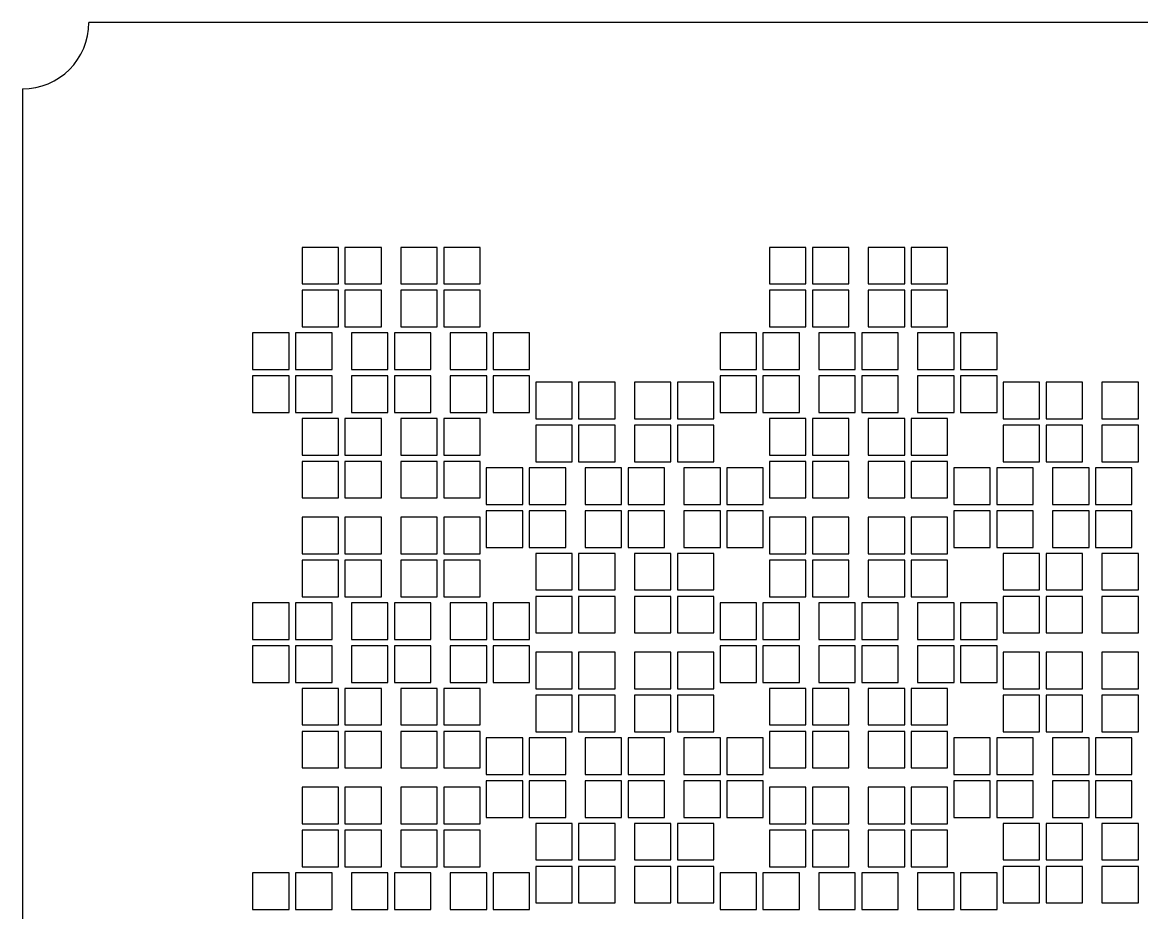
# Model space of a CAD drawing. Header units: millimetres. Extents: x -49 to 54, y -38 to 38.
# Drawn here: x -49.4 to -23.34, y 17.28 to 38 of the extents above; entities that cross this region are included whole.
import ezdxf

# ---------------------------------------------------------------- set-up
doc = ezdxf.new("R2010")
doc.units = ezdxf.units.MM

msp = doc.modelspace()

# ---------------------------------------------------------------- linework, layer by layer
for points in [[(52.85, 38), (-47.85, 38)], [(-49.4, 36.45), (-49.4, -36.45)]]:
    msp.add_lwpolyline(points)
for points in [[(-42.8889, 31.9145), (-42.0389, 31.9145), (-42.0389, 32.7645), (-42.8889, 32.7645), (-42.8889, 31.9145)], [(-41.8889, 31.9145), (-41.0389, 31.9145), (-41.0389, 32.7645), (-41.8889, 32.7645), (-41.8889, 31.9145)], [(-40.5889, 31.9145), (-39.7389, 31.9145), (-39.7389, 32.7645), (-40.5889, 32.7645), (-40.5889, 31.9145)], [(-39.5889, 31.9145), (-38.7389, 31.9145), (-38.7389, 32.7645), (-39.5889, 32.7645), (-39.5889, 31.9145)], [(-32.0052, 31.9145), (-31.1552, 31.9145), (-31.1552, 32.7645), (-32.0052, 32.7645), (-32.0052, 31.9145)], [(-31.0052, 31.9145), (-30.1552, 31.9145), (-30.1552, 32.7645), (-31.0052, 32.7645), (-31.0052, 31.9145)], [(-29.7052, 31.9145), (-28.8552, 31.9145), (-28.8552, 32.7645), (-29.7052, 32.7645), (-29.7052, 31.9145)], [(-28.7052, 31.9145), (-27.8552, 31.9145), (-27.8552, 32.7645), (-28.7052, 32.7645), (-28.7052, 31.9145)], [(-42.8889, 30.9145), (-42.0389, 30.9145), (-42.0389, 31.7645), (-42.8889, 31.7645), (-42.8889, 30.9145)], [(-41.8889, 30.9145), (-41.0389, 30.9145), (-41.0389, 31.7645), (-41.8889, 31.7645), (-41.8889, 30.9145)], [(-40.5889, 30.9145), (-39.7389, 30.9145), (-39.7389, 31.7645), (-40.5889, 31.7645), (-40.5889, 30.9145)], [(-39.5889, 30.9145), (-38.7389, 30.9145), (-38.7389, 31.7645), (-39.5889, 31.7645), (-39.5889, 30.9145)], [(-32.0052, 30.9145), (-31.1552, 30.9145), (-31.1552, 31.7645), (-32.0052, 31.7645), (-32.0052, 30.9145)], [(-31.0052, 30.9145), (-30.1552, 30.9145), (-30.1552, 31.7645), (-31.0052, 31.7645), (-31.0052, 30.9145)], [(-29.7052, 30.9145), (-28.8552, 30.9145), (-28.8552, 31.7645), (-29.7052, 31.7645), (-29.7052, 30.9145)], [(-28.7052, 30.9145), (-27.8552, 30.9145), (-27.8552, 31.7645), (-28.7052, 31.7645), (-28.7052, 30.9145)], [(-44.0389, 29.9227), (-43.1889, 29.9227), (-43.1889, 30.7727), (-44.0389, 30.7727), (-44.0389, 29.9227)], [(-43.0389, 29.9227), (-42.1889, 29.9227), (-42.1889, 30.7727), (-43.0389, 30.7727), (-43.0389, 29.9227)], [(-41.7389, 29.9227), (-40.8889, 29.9227), (-40.8889, 30.7727), (-41.7389, 30.7727), (-41.7389, 29.9227)], [(-40.7389, 29.9227), (-39.8889, 29.9227), (-39.8889, 30.7727), (-40.7389, 30.7727), (-40.7389, 29.9227)], [(-39.4389, 29.9227), (-38.5889, 29.9227), (-38.5889, 30.7727), (-39.4389, 30.7727), (-39.4389, 29.9227)], [(-38.4389, 29.9227), (-37.5889, 29.9227), (-37.5889, 30.7727), (-38.4389, 30.7727), (-38.4389, 29.9227)], [(-33.1552, 29.9227), (-32.3052, 29.9227), (-32.3052, 30.7727), (-33.1552, 30.7727), (-33.1552, 29.9227)], [(-32.1552, 29.9227), (-31.3052, 29.9227), (-31.3052, 30.7727), (-32.1552, 30.7727), (-32.1552, 29.9227)], [(-30.8552, 29.9227), (-30.0052, 29.9227), (-30.0052, 30.7727), (-30.8552, 30.7727), (-30.8552, 29.9227)], [(-29.8552, 29.9227), (-29.0052, 29.9227), (-29.0052, 30.7727), (-29.8552, 30.7727), (-29.8552, 29.9227)], [(-28.5552, 29.9227), (-27.7052, 29.9227), (-27.7052, 30.7727), (-28.5552, 30.7727), (-28.5552, 29.9227)], [(-27.5552, 29.9227), (-26.7052, 29.9227), (-26.7052, 30.7727), (-27.5552, 30.7727), (-27.5552, 29.9227)], [(-44.0389, 28.9227), (-43.1889, 28.9227), (-43.1889, 29.7727), (-44.0389, 29.7727), (-44.0389, 28.9227)], [(-43.0389, 28.9227), (-42.1889, 28.9227), (-42.1889, 29.7727), (-43.0389, 29.7727), (-43.0389, 28.9227)], [(-41.7389, 28.9227), (-40.8889, 28.9227), (-40.8889, 29.7727), (-41.7389, 29.7727), (-41.7389, 28.9227)], [(-40.7389, 28.9227), (-39.8889, 28.9227), (-39.8889, 29.7727), (-40.7389, 29.7727), (-40.7389, 28.9227)], [(-39.4389, 28.9227), (-38.5889, 28.9227), (-38.5889, 29.7727), (-39.4389, 29.7727), (-39.4389, 28.9227)], [(-38.4389, 28.9227), (-37.5889, 28.9227), (-37.5889, 29.7727), (-38.4389, 29.7727), (-38.4389, 28.9227)], [(-33.1552, 28.9227), (-32.3052, 28.9227), (-32.3052, 29.7727), (-33.1552, 29.7727), (-33.1552, 28.9227)], [(-32.1552, 28.9227), (-31.3052, 28.9227), (-31.3052, 29.7727), (-32.1552, 29.7727), (-32.1552, 28.9227)], [(-30.8552, 28.9227), (-30.0052, 28.9227), (-30.0052, 29.7727), (-30.8552, 29.7727), (-30.8552, 28.9227)], [(-29.8552, 28.9227), (-29.0052, 28.9227), (-29.0052, 29.7727), (-29.8552, 29.7727), (-29.8552, 28.9227)], [(-28.5552, 28.9227), (-27.7052, 28.9227), (-27.7052, 29.7727), (-28.5552, 29.7727), (-28.5552, 28.9227)], [(-27.5552, 28.9227), (-26.7052, 28.9227), (-26.7052, 29.7727), (-27.5552, 29.7727), (-27.5552, 28.9227)], [(-37.4471, 28.7727), (-36.5971, 28.7727), (-36.5971, 29.6227), (-37.4471, 29.6227), (-37.4471, 28.7727)], [(-36.4471, 28.7727), (-35.5971, 28.7727), (-35.5971, 29.6227), (-36.4471, 29.6227), (-36.4471, 28.7727)], [(-35.1471, 28.7727), (-34.2971, 28.7727), (-34.2971, 29.6227), (-35.1471, 29.6227), (-35.1471, 28.7727)], [(-34.1471, 28.7727), (-33.2971, 28.7727), (-33.2971, 29.6227), (-34.1471, 29.6227), (-34.1471, 28.7727)], [(-26.5634, 28.7727), (-25.7134, 28.7727), (-25.7134, 29.6227), (-26.5634, 29.6227), (-26.5634, 28.7727)], [(-25.5634, 28.7727), (-24.7134, 28.7727), (-24.7134, 29.6227), (-25.5634, 29.6227), (-25.5634, 28.7727)], [(-24.2634, 28.7727), (-23.4134, 28.7727), (-23.4134, 29.6227), (-24.2634, 29.6227), (-24.2634, 28.7727)], [(-42.8889, 27.9308), (-42.0389, 27.9308), (-42.0389, 28.7808), (-42.8889, 28.7808), (-42.8889, 27.9308)], [(-41.8889, 27.9308), (-41.0389, 27.9308), (-41.0389, 28.7808), (-41.8889, 28.7808), (-41.8889, 27.9308)], [(-40.5889, 27.9308), (-39.7389, 27.9308), (-39.7389, 28.7808), (-40.5889, 28.7808), (-40.5889, 27.9308)], [(-39.5889, 27.9308), (-38.7389, 27.9308), (-38.7389, 28.7808), (-39.5889, 28.7808), (-39.5889, 27.9308)], [(-32.0052, 27.9308), (-31.1552, 27.9308), (-31.1552, 28.7808), (-32.0052, 28.7808), (-32.0052, 27.9308)], [(-31.0052, 27.9308), (-30.1552, 27.9308), (-30.1552, 28.7808), (-31.0052, 28.7808), (-31.0052, 27.9308)], [(-29.7052, 27.9308), (-28.8552, 27.9308), (-28.8552, 28.7808), (-29.7052, 28.7808), (-29.7052, 27.9308)], [(-28.7052, 27.9308), (-27.8552, 27.9308), (-27.8552, 28.7808), (-28.7052, 28.7808), (-28.7052, 27.9308)], [(-37.4471, 27.7727), (-36.5971, 27.7727), (-36.5971, 28.6227), (-37.4471, 28.6227), (-37.4471, 27.7727)], [(-36.4471, 27.7727), (-35.5971, 27.7727), (-35.5971, 28.6227), (-36.4471, 28.6227), (-36.4471, 27.7727)], [(-35.1471, 27.7727), (-34.2971, 27.7727), (-34.2971, 28.6227), (-35.1471, 28.6227), (-35.1471, 27.7727)], [(-34.1471, 27.7727), (-33.2971, 27.7727), (-33.2971, 28.6227), (-34.1471, 28.6227), (-34.1471, 27.7727)], [(-26.5634, 27.7727), (-25.7134, 27.7727), (-25.7134, 28.6227), (-26.5634, 28.6227), (-26.5634, 27.7727)], [(-25.5634, 27.7727), (-24.7134, 27.7727), (-24.7134, 28.6227), (-25.5634, 28.6227), (-25.5634, 27.7727)], [(-24.2634, 27.7727), (-23.4134, 27.7727), (-23.4134, 28.6227), (-24.2634, 28.6227), (-24.2634, 27.7727)], [(-42.8889, 26.9308), (-42.0389, 26.9308), (-42.0389, 27.7808), (-42.8889, 27.7808), (-42.8889, 26.9308)], [(-41.8889, 26.9308), (-41.0389, 26.9308), (-41.0389, 27.7808), (-41.8889, 27.7808), (-41.8889, 26.9308)], [(-40.5889, 26.9308), (-39.7389, 26.9308), (-39.7389, 27.7808), (-40.5889, 27.7808), (-40.5889, 26.9308)], [(-39.5889, 26.9308), (-38.7389, 26.9308), (-38.7389, 27.7808), (-39.5889, 27.7808), (-39.5889, 26.9308)], [(-38.5971, 26.7808), (-37.7471, 26.7808), (-37.7471, 27.6308), (-38.5971, 27.6308), (-38.5971, 26.7808)], [(-37.5971, 26.7808), (-36.7471, 26.7808), (-36.7471, 27.6308), (-37.5971, 27.6308), (-37.5971, 26.7808)], [(-36.2971, 26.7808), (-35.4471, 26.7808), (-35.4471, 27.6308), (-36.2971, 27.6308), (-36.2971, 26.7808)], [(-35.2971, 26.7808), (-34.4471, 26.7808), (-34.4471, 27.6308), (-35.2971, 27.6308), (-35.2971, 26.7808)], [(-33.9971, 26.7808), (-33.1471, 26.7808), (-33.1471, 27.6308), (-33.9971, 27.6308), (-33.9971, 26.7808)], [(-32.9971, 26.7808), (-32.1471, 26.7808), (-32.1471, 27.6308), (-32.9971, 27.6308), (-32.9971, 26.7808)], [(-32.0052, 26.9308), (-31.1552, 26.9308), (-31.1552, 27.7808), (-32.0052, 27.7808), (-32.0052, 26.9308)], [(-31.0052, 26.9308), (-30.1552, 26.9308), (-30.1552, 27.7808), (-31.0052, 27.7808), (-31.0052, 26.9308)], [(-29.7052, 26.9308), (-28.8552, 26.9308), (-28.8552, 27.7808), (-29.7052, 27.7808), (-29.7052, 26.9308)], [(-28.7052, 26.9308), (-27.8552, 26.9308), (-27.8552, 27.7808), (-28.7052, 27.7808), (-28.7052, 26.9308)], [(-27.7134, 26.7808), (-26.8634, 26.7808), (-26.8634, 27.6308), (-27.7134, 27.6308), (-27.7134, 26.7808)], [(-26.7134, 26.7808), (-25.8634, 26.7808), (-25.8634, 27.6308), (-26.7134, 27.6308), (-26.7134, 26.7808)], [(-25.4134, 26.7808), (-24.5634, 26.7808), (-24.5634, 27.6308), (-25.4134, 27.6308), (-25.4134, 26.7808)], [(-24.4134, 26.7808), (-23.5634, 26.7808), (-23.5634, 27.6308), (-24.4134, 27.6308), (-24.4134, 26.7808)], [(-38.5971, 25.7808), (-37.7471, 25.7808), (-37.7471, 26.6308), (-38.5971, 26.6308), (-38.5971, 25.7808)], [(-37.5971, 25.7808), (-36.7471, 25.7808), (-36.7471, 26.6308), (-37.5971, 26.6308), (-37.5971, 25.7808)], [(-36.2971, 25.7808), (-35.4471, 25.7808), (-35.4471, 26.6308), (-36.2971, 26.6308), (-36.2971, 25.7808)], [(-35.2971, 25.7808), (-34.4471, 25.7808), (-34.4471, 26.6308), (-35.2971, 26.6308), (-35.2971, 25.7808)], [(-33.9971, 25.7808), (-33.1471, 25.7808), (-33.1471, 26.6308), (-33.9971, 26.6308), (-33.9971, 25.7808)], [(-32.9971, 25.7808), (-32.1471, 25.7808), (-32.1471, 26.6308), (-32.9971, 26.6308), (-32.9971, 25.7808)], [(-27.7134, 25.7808), (-26.8634, 25.7808), (-26.8634, 26.6308), (-27.7134, 26.6308), (-27.7134, 25.7808)], [(-26.7134, 25.7808), (-25.8634, 25.7808), (-25.8634, 26.6308), (-26.7134, 26.6308), (-26.7134, 25.7808)], [(-25.4134, 25.7808), (-24.5634, 25.7808), (-24.5634, 26.6308), (-25.4134, 26.6308), (-25.4134, 25.7808)], [(-24.4134, 25.7808), (-23.5634, 25.7808), (-23.5634, 26.6308), (-24.4134, 26.6308), (-24.4134, 25.7808)], [(-42.8889, 25.6308), (-42.0389, 25.6308), (-42.0389, 26.4808), (-42.8889, 26.4808), (-42.8889, 25.6308)], [(-41.8889, 25.6308), (-41.0389, 25.6308), (-41.0389, 26.4808), (-41.8889, 26.4808), (-41.8889, 25.6308)], [(-40.5889, 25.6308), (-39.7389, 25.6308), (-39.7389, 26.4808), (-40.5889, 26.4808), (-40.5889, 25.6308)], [(-39.5889, 25.6308), (-38.7389, 25.6308), (-38.7389, 26.4808), (-39.5889, 26.4808), (-39.5889, 25.6308)], [(-32.0052, 25.6308), (-31.1552, 25.6308), (-31.1552, 26.4808), (-32.0052, 26.4808), (-32.0052, 25.6308)], [(-31.0052, 25.6308), (-30.1552, 25.6308), (-30.1552, 26.4808), (-31.0052, 26.4808), (-31.0052, 25.6308)], [(-29.7052, 25.6308), (-28.8552, 25.6308), (-28.8552, 26.4808), (-29.7052, 26.4808), (-29.7052, 25.6308)], [(-28.7052, 25.6308), (-27.8552, 25.6308), (-27.8552, 26.4808), (-28.7052, 26.4808), (-28.7052, 25.6308)], [(-37.4471, 24.7889), (-36.5971, 24.7889), (-36.5971, 25.6389), (-37.4471, 25.6389), (-37.4471, 24.7889)], [(-36.4471, 24.7889), (-35.5971, 24.7889), (-35.5971, 25.6389), (-36.4471, 25.6389), (-36.4471, 24.7889)], [(-35.1471, 24.7889), (-34.2971, 24.7889), (-34.2971, 25.6389), (-35.1471, 25.6389), (-35.1471, 24.7889)], [(-34.1471, 24.7889), (-33.2971, 24.7889), (-33.2971, 25.6389), (-34.1471, 25.6389), (-34.1471, 24.7889)], [(-26.5634, 24.7889), (-25.7134, 24.7889), (-25.7134, 25.6389), (-26.5634, 25.6389), (-26.5634, 24.7889)], [(-25.5634, 24.7889), (-24.7134, 24.7889), (-24.7134, 25.6389), (-25.5634, 25.6389), (-25.5634, 24.7889)], [(-24.2634, 24.7889), (-23.4134, 24.7889), (-23.4134, 25.6389), (-24.2634, 25.6389), (-24.2634, 24.7889)], [(-42.8889, 24.6308), (-42.0389, 24.6308), (-42.0389, 25.4808), (-42.8889, 25.4808), (-42.8889, 24.6308)], [(-41.8889, 24.6308), (-41.0389, 24.6308), (-41.0389, 25.4808), (-41.8889, 25.4808), (-41.8889, 24.6308)], [(-40.5889, 24.6308), (-39.7389, 24.6308), (-39.7389, 25.4808), (-40.5889, 25.4808), (-40.5889, 24.6308)], [(-39.5889, 24.6308), (-38.7389, 24.6308), (-38.7389, 25.4808), (-39.5889, 25.4808), (-39.5889, 24.6308)], [(-32.0052, 24.6308), (-31.1552, 24.6308), (-31.1552, 25.4808), (-32.0052, 25.4808), (-32.0052, 24.6308)], [(-31.0052, 24.6308), (-30.1552, 24.6308), (-30.1552, 25.4808), (-31.0052, 25.4808), (-31.0052, 24.6308)], [(-29.7052, 24.6308), (-28.8552, 24.6308), (-28.8552, 25.4808), (-29.7052, 25.4808), (-29.7052, 24.6308)], [(-28.7052, 24.6308), (-27.8552, 24.6308), (-27.8552, 25.4808), (-28.7052, 25.4808), (-28.7052, 24.6308)], [(-37.4471, 23.7889), (-36.5971, 23.7889), (-36.5971, 24.6389), (-37.4471, 24.6389), (-37.4471, 23.7889)], [(-36.4471, 23.7889), (-35.5971, 23.7889), (-35.5971, 24.6389), (-36.4471, 24.6389), (-36.4471, 23.7889)], [(-35.1471, 23.7889), (-34.2971, 23.7889), (-34.2971, 24.6389), (-35.1471, 24.6389), (-35.1471, 23.7889)], [(-34.1471, 23.7889), (-33.2971, 23.7889), (-33.2971, 24.6389), (-34.1471, 24.6389), (-34.1471, 23.7889)], [(-26.5634, 23.7889), (-25.7134, 23.7889), (-25.7134, 24.6389), (-26.5634, 24.6389), (-26.5634, 23.7889)], [(-25.5634, 23.7889), (-24.7134, 23.7889), (-24.7134, 24.6389), (-25.5634, 24.6389), (-25.5634, 23.7889)], [(-24.2634, 23.7889), (-23.4134, 23.7889), (-23.4134, 24.6389), (-24.2634, 24.6389), (-24.2634, 23.7889)], [(-44.0389, 23.6389), (-43.1889, 23.6389), (-43.1889, 24.4889), (-44.0389, 24.4889), (-44.0389, 23.6389)], [(-43.0389, 23.6389), (-42.1889, 23.6389), (-42.1889, 24.4889), (-43.0389, 24.4889), (-43.0389, 23.6389)], [(-41.7389, 23.6389), (-40.8889, 23.6389), (-40.8889, 24.4889), (-41.7389, 24.4889), (-41.7389, 23.6389)], [(-40.7389, 23.6389), (-39.8889, 23.6389), (-39.8889, 24.4889), (-40.7389, 24.4889), (-40.7389, 23.6389)], [(-39.4389, 23.6389), (-38.5889, 23.6389), (-38.5889, 24.4889), (-39.4389, 24.4889), (-39.4389, 23.6389)], [(-38.4389, 23.6389), (-37.5889, 23.6389), (-37.5889, 24.4889), (-38.4389, 24.4889), (-38.4389, 23.6389)], [(-33.1552, 23.6389), (-32.3052, 23.6389), (-32.3052, 24.4889), (-33.1552, 24.4889), (-33.1552, 23.6389)], [(-32.1552, 23.6389), (-31.3052, 23.6389), (-31.3052, 24.4889), (-32.1552, 24.4889), (-32.1552, 23.6389)], [(-30.8552, 23.6389), (-30.0052, 23.6389), (-30.0052, 24.4889), (-30.8552, 24.4889), (-30.8552, 23.6389)], [(-29.8552, 23.6389), (-29.0052, 23.6389), (-29.0052, 24.4889), (-29.8552, 24.4889), (-29.8552, 23.6389)], [(-28.5552, 23.6389), (-27.7052, 23.6389), (-27.7052, 24.4889), (-28.5552, 24.4889), (-28.5552, 23.6389)], [(-27.5552, 23.6389), (-26.7052, 23.6389), (-26.7052, 24.4889), (-27.5552, 24.4889), (-27.5552, 23.6389)], [(-44.0389, 22.6389), (-43.1889, 22.6389), (-43.1889, 23.4889), (-44.0389, 23.4889), (-44.0389, 22.6389)], [(-43.0389, 22.6389), (-42.1889, 22.6389), (-42.1889, 23.4889), (-43.0389, 23.4889), (-43.0389, 22.6389)], [(-41.7389, 22.6389), (-40.8889, 22.6389), (-40.8889, 23.4889), (-41.7389, 23.4889), (-41.7389, 22.6389)], [(-40.7389, 22.6389), (-39.8889, 22.6389), (-39.8889, 23.4889), (-40.7389, 23.4889), (-40.7389, 22.6389)], [(-39.4389, 22.6389), (-38.5889, 22.6389), (-38.5889, 23.4889), (-39.4389, 23.4889), (-39.4389, 22.6389)], [(-38.4389, 22.6389), (-37.5889, 22.6389), (-37.5889, 23.4889), (-38.4389, 23.4889), (-38.4389, 22.6389)], [(-33.1552, 22.6389), (-32.3052, 22.6389), (-32.3052, 23.4889), (-33.1552, 23.4889), (-33.1552, 22.6389)], [(-32.1552, 22.6389), (-31.3052, 22.6389), (-31.3052, 23.4889), (-32.1552, 23.4889), (-32.1552, 22.6389)], [(-30.8552, 22.6389), (-30.0052, 22.6389), (-30.0052, 23.4889), (-30.8552, 23.4889), (-30.8552, 22.6389)], [(-29.8552, 22.6389), (-29.0052, 22.6389), (-29.0052, 23.4889), (-29.8552, 23.4889), (-29.8552, 22.6389)], [(-28.5552, 22.6389), (-27.7052, 22.6389), (-27.7052, 23.4889), (-28.5552, 23.4889), (-28.5552, 22.6389)], [(-27.5552, 22.6389), (-26.7052, 22.6389), (-26.7052, 23.4889), (-27.5552, 23.4889), (-27.5552, 22.6389)], [(-37.4471, 22.4889), (-36.5971, 22.4889), (-36.5971, 23.3389), (-37.4471, 23.3389), (-37.4471, 22.4889)], [(-36.4471, 22.4889), (-35.5971, 22.4889), (-35.5971, 23.3389), (-36.4471, 23.3389), (-36.4471, 22.4889)], [(-35.1471, 22.4889), (-34.2971, 22.4889), (-34.2971, 23.3389), (-35.1471, 23.3389), (-35.1471, 22.4889)], [(-34.1471, 22.4889), (-33.2971, 22.4889), (-33.2971, 23.3389), (-34.1471, 23.3389), (-34.1471, 22.4889)], [(-26.5634, 22.4889), (-25.7134, 22.4889), (-25.7134, 23.3389), (-26.5634, 23.3389), (-26.5634, 22.4889)], [(-25.5634, 22.4889), (-24.7134, 22.4889), (-24.7134, 23.3389), (-25.5634, 23.3389), (-25.5634, 22.4889)], [(-24.2634, 22.4889), (-23.4134, 22.4889), (-23.4134, 23.3389), (-24.2634, 23.3389), (-24.2634, 22.4889)], [(-42.8889, 21.6471), (-42.0389, 21.6471), (-42.0389, 22.4971), (-42.8889, 22.4971), (-42.8889, 21.6471)], [(-41.8889, 21.6471), (-41.0389, 21.6471), (-41.0389, 22.4971), (-41.8889, 22.4971), (-41.8889, 21.6471)], [(-40.5889, 21.6471), (-39.7389, 21.6471), (-39.7389, 22.4971), (-40.5889, 22.4971), (-40.5889, 21.6471)], [(-39.5889, 21.6471), (-38.7389, 21.6471), (-38.7389, 22.4971), (-39.5889, 22.4971), (-39.5889, 21.6471)], [(-32.0052, 21.6471), (-31.1552, 21.6471), (-31.1552, 22.4971), (-32.0052, 22.4971), (-32.0052, 21.6471)], [(-31.0052, 21.6471), (-30.1552, 21.6471), (-30.1552, 22.4971), (-31.0052, 22.4971), (-31.0052, 21.6471)], [(-29.7052, 21.6471), (-28.8552, 21.6471), (-28.8552, 22.4971), (-29.7052, 22.4971), (-29.7052, 21.6471)], [(-28.7052, 21.6471), (-27.8552, 21.6471), (-27.8552, 22.4971), (-28.7052, 22.4971), (-28.7052, 21.6471)], [(-37.4471, 21.4889), (-36.5971, 21.4889), (-36.5971, 22.3389), (-37.4471, 22.3389), (-37.4471, 21.4889)], [(-36.4471, 21.4889), (-35.5971, 21.4889), (-35.5971, 22.3389), (-36.4471, 22.3389), (-36.4471, 21.4889)], [(-35.1471, 21.4889), (-34.2971, 21.4889), (-34.2971, 22.3389), (-35.1471, 22.3389), (-35.1471, 21.4889)], [(-34.1471, 21.4889), (-33.2971, 21.4889), (-33.2971, 22.3389), (-34.1471, 22.3389), (-34.1471, 21.4889)], [(-26.5634, 21.4889), (-25.7134, 21.4889), (-25.7134, 22.3389), (-26.5634, 22.3389), (-26.5634, 21.4889)], [(-25.5634, 21.4889), (-24.7134, 21.4889), (-24.7134, 22.3389), (-25.5634, 22.3389), (-25.5634, 21.4889)], [(-24.2634, 21.4889), (-23.4134, 21.4889), (-23.4134, 22.3389), (-24.2634, 22.3389), (-24.2634, 21.4889)], [(-42.8889, 20.6471), (-42.0389, 20.6471), (-42.0389, 21.4971), (-42.8889, 21.4971), (-42.8889, 20.6471)], [(-41.8889, 20.6471), (-41.0389, 20.6471), (-41.0389, 21.4971), (-41.8889, 21.4971), (-41.8889, 20.6471)], [(-40.5889, 20.6471), (-39.7389, 20.6471), (-39.7389, 21.4971), (-40.5889, 21.4971), (-40.5889, 20.6471)], [(-39.5889, 20.6471), (-38.7389, 20.6471), (-38.7389, 21.4971), (-39.5889, 21.4971), (-39.5889, 20.6471)], [(-32.0052, 20.6471), (-31.1552, 20.6471), (-31.1552, 21.4971), (-32.0052, 21.4971), (-32.0052, 20.6471)], [(-31.0052, 20.6471), (-30.1552, 20.6471), (-30.1552, 21.4971), (-31.0052, 21.4971), (-31.0052, 20.6471)], [(-29.7052, 20.6471), (-28.8552, 20.6471), (-28.8552, 21.4971), (-29.7052, 21.4971), (-29.7052, 20.6471)], [(-28.7052, 20.6471), (-27.8552, 20.6471), (-27.8552, 21.4971), (-28.7052, 21.4971), (-28.7052, 20.6471)], [(-38.5971, 20.4971), (-37.7471, 20.4971), (-37.7471, 21.3471), (-38.5971, 21.3471), (-38.5971, 20.4971)], [(-37.5971, 20.4971), (-36.7471, 20.4971), (-36.7471, 21.3471), (-37.5971, 21.3471), (-37.5971, 20.4971)], [(-36.2971, 20.4971), (-35.4471, 20.4971), (-35.4471, 21.3471), (-36.2971, 21.3471), (-36.2971, 20.4971)], [(-35.2971, 20.4971), (-34.4471, 20.4971), (-34.4471, 21.3471), (-35.2971, 21.3471), (-35.2971, 20.4971)], [(-33.9971, 20.4971), (-33.1471, 20.4971), (-33.1471, 21.3471), (-33.9971, 21.3471), (-33.9971, 20.4971)], [(-32.9971, 20.4971), (-32.1471, 20.4971), (-32.1471, 21.3471), (-32.9971, 21.3471), (-32.9971, 20.4971)], [(-27.7134, 20.4971), (-26.8634, 20.4971), (-26.8634, 21.3471), (-27.7134, 21.3471), (-27.7134, 20.4971)], [(-26.7134, 20.4971), (-25.8634, 20.4971), (-25.8634, 21.3471), (-26.7134, 21.3471), (-26.7134, 20.4971)], [(-25.4134, 20.4971), (-24.5634, 20.4971), (-24.5634, 21.3471), (-25.4134, 21.3471), (-25.4134, 20.4971)], [(-24.4134, 20.4971), (-23.5634, 20.4971), (-23.5634, 21.3471), (-24.4134, 21.3471), (-24.4134, 20.4971)], [(-38.5971, 19.4971), (-37.7471, 19.4971), (-37.7471, 20.3471), (-38.5971, 20.3471), (-38.5971, 19.4971)], [(-37.5971, 19.4971), (-36.7471, 19.4971), (-36.7471, 20.3471), (-37.5971, 20.3471), (-37.5971, 19.4971)], [(-36.2971, 19.4971), (-35.4471, 19.4971), (-35.4471, 20.3471), (-36.2971, 20.3471), (-36.2971, 19.4971)], [(-35.2971, 19.4971), (-34.4471, 19.4971), (-34.4471, 20.3471), (-35.2971, 20.3471), (-35.2971, 19.4971)], [(-33.9971, 19.4971), (-33.1471, 19.4971), (-33.1471, 20.3471), (-33.9971, 20.3471), (-33.9971, 19.4971)], [(-32.9971, 19.4971), (-32.1471, 19.4971), (-32.1471, 20.3471), (-32.9971, 20.3471), (-32.9971, 19.4971)], [(-27.7134, 19.4971), (-26.8634, 19.4971), (-26.8634, 20.3471), (-27.7134, 20.3471), (-27.7134, 19.4971)], [(-26.7134, 19.4971), (-25.8634, 19.4971), (-25.8634, 20.3471), (-26.7134, 20.3471), (-26.7134, 19.4971)], [(-25.4134, 19.4971), (-24.5634, 19.4971), (-24.5634, 20.3471), (-25.4134, 20.3471), (-25.4134, 19.4971)], [(-24.4134, 19.4971), (-23.5634, 19.4971), (-23.5634, 20.3471), (-24.4134, 20.3471), (-24.4134, 19.4971)], [(-42.8889, 19.3471), (-42.0389, 19.3471), (-42.0389, 20.1971), (-42.8889, 20.1971), (-42.8889, 19.3471)], [(-41.8889, 19.3471), (-41.0389, 19.3471), (-41.0389, 20.1971), (-41.8889, 20.1971), (-41.8889, 19.3471)], [(-40.5889, 19.3471), (-39.7389, 19.3471), (-39.7389, 20.1971), (-40.5889, 20.1971), (-40.5889, 19.3471)], [(-39.5889, 19.3471), (-38.7389, 19.3471), (-38.7389, 20.1971), (-39.5889, 20.1971), (-39.5889, 19.3471)], [(-32.0052, 19.3471), (-31.1552, 19.3471), (-31.1552, 20.1971), (-32.0052, 20.1971), (-32.0052, 19.3471)], [(-31.0052, 19.3471), (-30.1552, 19.3471), (-30.1552, 20.1971), (-31.0052, 20.1971), (-31.0052, 19.3471)], [(-29.7052, 19.3471), (-28.8552, 19.3471), (-28.8552, 20.1971), (-29.7052, 20.1971), (-29.7052, 19.3471)], [(-28.7052, 19.3471), (-27.8552, 19.3471), (-27.8552, 20.1971), (-28.7052, 20.1971), (-28.7052, 19.3471)], [(-37.4471, 18.5052), (-36.5971, 18.5052), (-36.5971, 19.3552), (-37.4471, 19.3552), (-37.4471, 18.5052)], [(-36.4471, 18.5052), (-35.5971, 18.5052), (-35.5971, 19.3552), (-36.4471, 19.3552), (-36.4471, 18.5052)], [(-35.1471, 18.5052), (-34.2971, 18.5052), (-34.2971, 19.3552), (-35.1471, 19.3552), (-35.1471, 18.5052)], [(-34.1471, 18.5052), (-33.2971, 18.5052), (-33.2971, 19.3552), (-34.1471, 19.3552), (-34.1471, 18.5052)], [(-26.5634, 18.5052), (-25.7134, 18.5052), (-25.7134, 19.3552), (-26.5634, 19.3552), (-26.5634, 18.5052)], [(-25.5634, 18.5052), (-24.7134, 18.5052), (-24.7134, 19.3552), (-25.5634, 19.3552), (-25.5634, 18.5052)], [(-24.2634, 18.5052), (-23.4134, 18.5052), (-23.4134, 19.3552), (-24.2634, 19.3552), (-24.2634, 18.5052)], [(-42.8889, 18.3471), (-42.0389, 18.3471), (-42.0389, 19.1971), (-42.8889, 19.1971), (-42.8889, 18.3471)], [(-41.8889, 18.3471), (-41.0389, 18.3471), (-41.0389, 19.1971), (-41.8889, 19.1971), (-41.8889, 18.3471)], [(-40.5889, 18.3471), (-39.7389, 18.3471), (-39.7389, 19.1971), (-40.5889, 19.1971), (-40.5889, 18.3471)], [(-39.5889, 18.3471), (-38.7389, 18.3471), (-38.7389, 19.1971), (-39.5889, 19.1971), (-39.5889, 18.3471)], [(-32.0052, 18.3471), (-31.1552, 18.3471), (-31.1552, 19.1971), (-32.0052, 19.1971), (-32.0052, 18.3471)], [(-31.0052, 18.3471), (-30.1552, 18.3471), (-30.1552, 19.1971), (-31.0052, 19.1971), (-31.0052, 18.3471)], [(-29.7052, 18.3471), (-28.8552, 18.3471), (-28.8552, 19.1971), (-29.7052, 19.1971), (-29.7052, 18.3471)], [(-28.7052, 18.3471), (-27.8552, 18.3471), (-27.8552, 19.1971), (-28.7052, 19.1971), (-28.7052, 18.3471)], [(-37.4471, 17.5052), (-36.5971, 17.5052), (-36.5971, 18.3552), (-37.4471, 18.3552), (-37.4471, 17.5052)], [(-36.4471, 17.5052), (-35.5971, 17.5052), (-35.5971, 18.3552), (-36.4471, 18.3552), (-36.4471, 17.5052)], [(-35.1471, 17.5052), (-34.2971, 17.5052), (-34.2971, 18.3552), (-35.1471, 18.3552), (-35.1471, 17.5052)], [(-34.1471, 17.5052), (-33.2971, 17.5052), (-33.2971, 18.3552), (-34.1471, 18.3552), (-34.1471, 17.5052)], [(-26.5634, 17.5052), (-25.7134, 17.5052), (-25.7134, 18.3552), (-26.5634, 18.3552), (-26.5634, 17.5052)], [(-25.5634, 17.5052), (-24.7134, 17.5052), (-24.7134, 18.3552), (-25.5634, 18.3552), (-25.5634, 17.5052)], [(-24.2634, 17.5052), (-23.4134, 17.5052), (-23.4134, 18.3552), (-24.2634, 18.3552), (-24.2634, 17.5052)], [(-44.0389, 17.3552), (-43.1889, 17.3552), (-43.1889, 18.2052), (-44.0389, 18.2052), (-44.0389, 17.3552)], [(-43.0389, 17.3552), (-42.1889, 17.3552), (-42.1889, 18.2052), (-43.0389, 18.2052), (-43.0389, 17.3552)], [(-41.7389, 17.3552), (-40.8889, 17.3552), (-40.8889, 18.2052), (-41.7389, 18.2052), (-41.7389, 17.3552)], [(-40.7389, 17.3552), (-39.8889, 17.3552), (-39.8889, 18.2052), (-40.7389, 18.2052), (-40.7389, 17.3552)], [(-39.4389, 17.3552), (-38.5889, 17.3552), (-38.5889, 18.2052), (-39.4389, 18.2052), (-39.4389, 17.3552)], [(-38.4389, 17.3552), (-37.5889, 17.3552), (-37.5889, 18.2052), (-38.4389, 18.2052), (-38.4389, 17.3552)], [(-33.1552, 17.3552), (-32.3052, 17.3552), (-32.3052, 18.2052), (-33.1552, 18.2052), (-33.1552, 17.3552)], [(-32.1552, 17.3552), (-31.3052, 17.3552), (-31.3052, 18.2052), (-32.1552, 18.2052), (-32.1552, 17.3552)], [(-30.8552, 17.3552), (-30.0052, 17.3552), (-30.0052, 18.2052), (-30.8552, 18.2052), (-30.8552, 17.3552)], [(-29.8552, 17.3552), (-29.0052, 17.3552), (-29.0052, 18.2052), (-29.8552, 18.2052), (-29.8552, 17.3552)], [(-28.5552, 17.3552), (-27.7052, 17.3552), (-27.7052, 18.2052), (-28.5552, 18.2052), (-28.5552, 17.3552)], [(-27.5552, 17.3552), (-26.7052, 17.3552), (-26.7052, 18.2052), (-27.5552, 18.2052), (-27.5552, 17.3552)]]:
    msp.add_lwpolyline(points, close=True)
msp.add_arc((-49.4, 38), 1.55, 270, 0)

doc.saveas('drawing.dxf')
